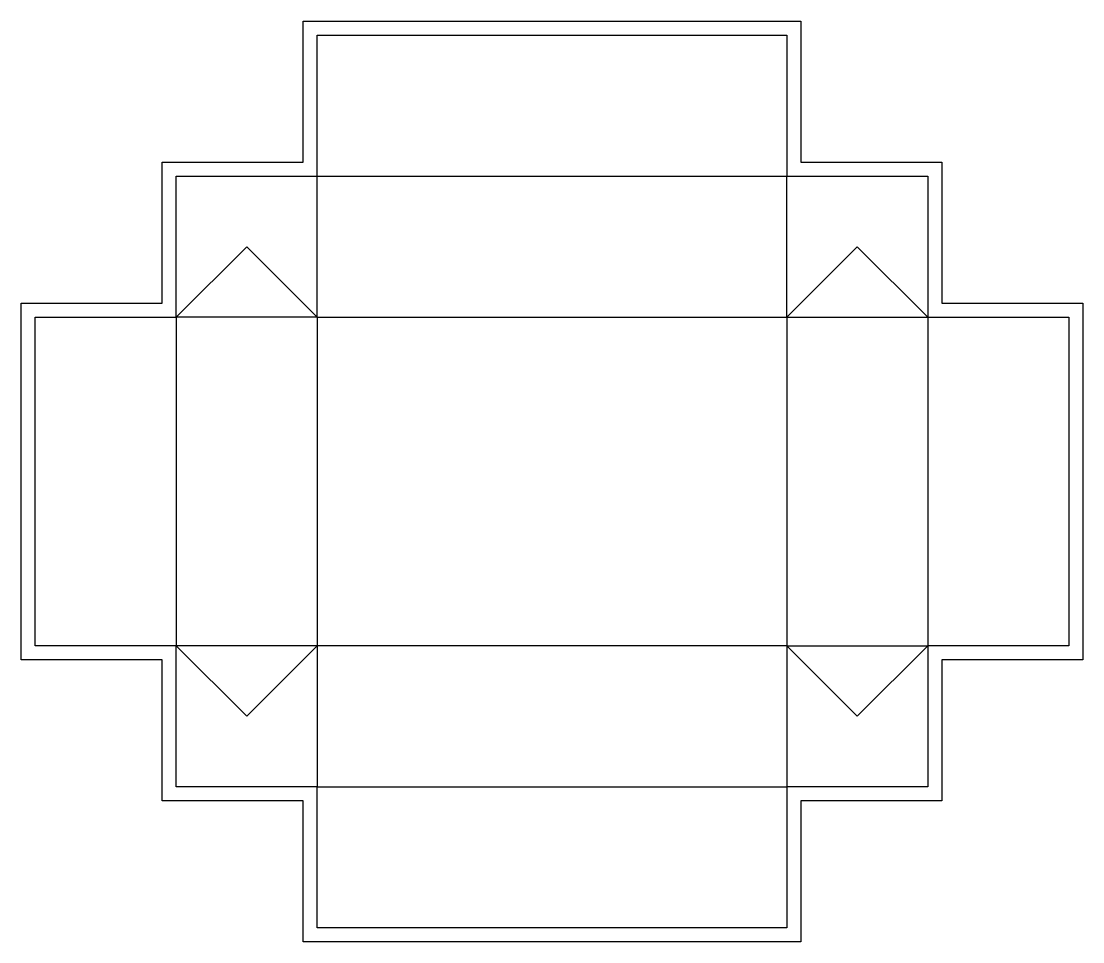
# Model space of a CAD drawing. Header units: millimetres. Extents: x 7 to 233, y -203 to -7.
import ezdxf

# ---------------------------------------------------------------- set-up
doc = ezdxf.new("R2010")
doc.units = ezdxf.units.MM
for name, color, linetype in [('Bleed', 2, 'CONTINUOUS'), ('CreaseLine', 3, 'CONTINUOUS'), ('CutContour', 1, 'CONTINUOUS')]:
    doc.layers.add(name, color=color, linetype=linetype)

msp = doc.modelspace()

# ---------------------------------------------------------------- linework, layer by layer
at = {"layer": 'Bleed'}
msp.add_lwpolyline([(70, -7), (170, -7), (173, -7), (173, -10), (173, -37), (200, -37), (203, -37), (203, -40), (203, -67), (230, -67), (233, -67), (233, -70), (233, -140), (233, -143), (230, -143), (203, -143), (203, -170), (203, -173), (200, -173), (173, -173), (173, -200), (173, -203), (170, -203), (70, -203), (67, -203), (67, -200), (67, -173), (40, -173), (37, -173), (37, -170), (37, -143), (10, -143), (7, -143), (7, -140), (7, -70), (7, -67), (10, -67), (37, -67), (37, -40), (37, -37), (40, -37), (67, -37), (67, -10), (67, -7)], close=True, dxfattribs=at)
at = {"layer": 'CreaseLine'}
for points in [[(70, -40), (170, -40)], [(70, -70), (55, -55), (40, -70)], [(170, -70), (185, -55), (200, -70)], [(70, -70), (40, -70)], [(40, -70), (40, -140)], [(70, -70), (170, -70)], [(70, -70), (70, -140)], [(170, -70), (170, -140)], [(170, -70), (200, -70)], [(200, -70), (200, -140)], [(70, -140), (40, -140)], [(70, -140), (55, -155), (40, -140)], [(170, -140), (70, -140)], [(170, -140), (200, -140)], [(170, -140), (185, -155), (200, -140)], [(70, -170), (170, -170)]]:
    msp.add_lwpolyline(points, dxfattribs=at)
at = {"layer": 'CutContour'}
msp.add_lwpolyline([(70, -10), (170, -10), (170, -40), (200, -40), (200, -70), (230, -70), (230, -140), (200, -140), (200, -170), (170, -170), (170, -200), (70, -200), (70, -170), (40, -170), (40, -140), (10, -140), (10, -70), (40, -70), (40, -40), (70, -40)], close=True, dxfattribs=at)
for points in [[(70, -70), (70, -40)], [(170, -70), (170, -40)], [(70, -140), (70, -170)], [(170, -140), (170, -170)]]:
    msp.add_lwpolyline(points, dxfattribs=at)

doc.saveas('drawing.dxf')
